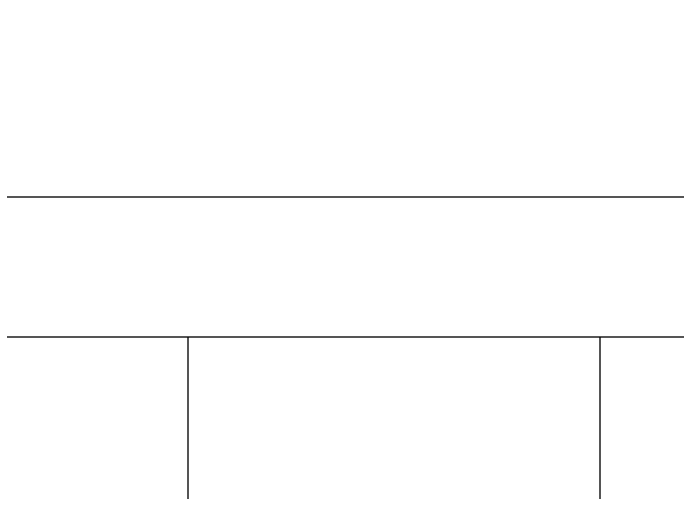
# Model space of a CAD drawing. Header units: metres. Extents: x 0 to 298, y 0 to 162.
# Drawn here: x 203.517 to 204.611, y 95.971 to 96.76 of the extents above; entities that cross this region are included whole.
import ezdxf

# ---------------------------------------------------------------- set-up
doc = ezdxf.new("R2010")
doc.units = ezdxf.units.M
doc.header["$MEASUREMENT"] = 0
doc.layers.add('BLK_1_FLR_0_BLT_UP_AREA', color=4, linetype='Continuous', lineweight=30)
doc.layers.add('BLK_1_FLR_0_CARPET_AREA', color=10, linetype='Continuous')

msp = doc.modelspace()

# ---------------------------------------------------------------- linework, layer by layer
at = {"ltscale": 0.25}
for p, q in [((202.33203, 96.45744), (216.53083, 96.45744)), ((202.33203, 96.2272), (216.53052, 96.2272)), ((203.80555, 94.4772), (203.80555, 96.2272)), ((204.48362, 94.4772), (204.48362, 96.2272))]:
    msp.add_line(p, q, dxfattribs=at)
at = {"layer": 'BLK_1_FLR_0_BLT_UP_AREA', "color": 26}
msp.add_lwpolyline([(173.13408, 88.3122), (183.35038, 88.3122), (183.35038, 96.2272), (216.30099, 96.22712), (216.30098, 91.89747), (225.20115, 91.89755), (225.19992, 107.0472), (173.13408, 107.0472)], close=True, dxfattribs=at)
at = {"layer": 'BLK_1_FLR_0_CARPET_AREA', "color": 15, "linetype": 'Continuous', "lineweight": 30}
msp.add_lwpolyline([(173.36408, 98.6672), (195.88203, 98.6672), (195.88224, 106.8172), (199.98203, 106.8172), (199.98203, 98.6672), (200.21203, 98.6672), (200.21203, 106.8172), (202.33203, 106.8172), (202.33203, 98.6672), (224.97038, 98.6672), (224.97106, 96.4572), (218.74083, 96.4572), (218.74083, 96.2272), (224.97108, 96.22761), (224.9716, 92.12751), (216.53083, 92.12751), (216.53083, 96.45744), (183.12038, 96.4572), (183.12038, 88.5422), (180.91038, 88.5422)], dxfattribs=at)

doc.saveas('drawing.dxf')
